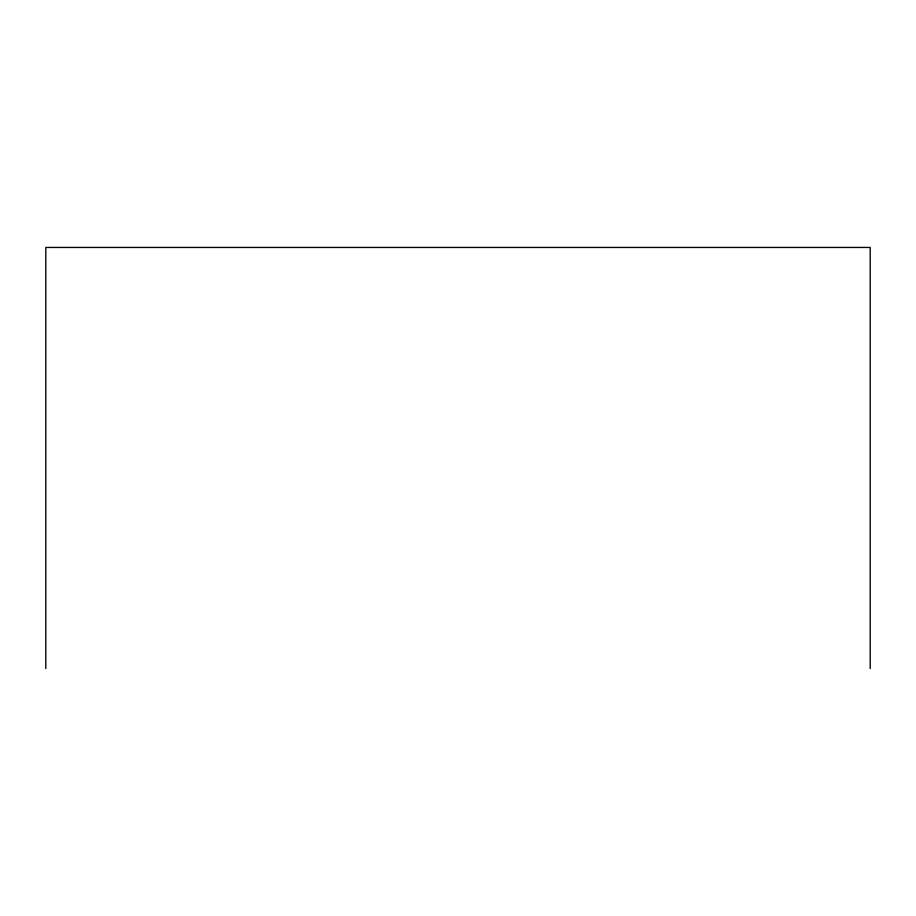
<?xml version="1.0" encoding="UTF-8"?>
<svg xmlns="http://www.w3.org/2000/svg" width="916" height="916" viewBox="0 0 916 916"><rect width="100%" height="100%" fill="white"/><g stroke="black" fill="none" stroke-linecap="round" stroke-linejoin="round"><path stroke-width="1.37" d="M870.2 668.554L870.2 247.446L45.8 247.446L45.8 668.554"/></g></svg>
